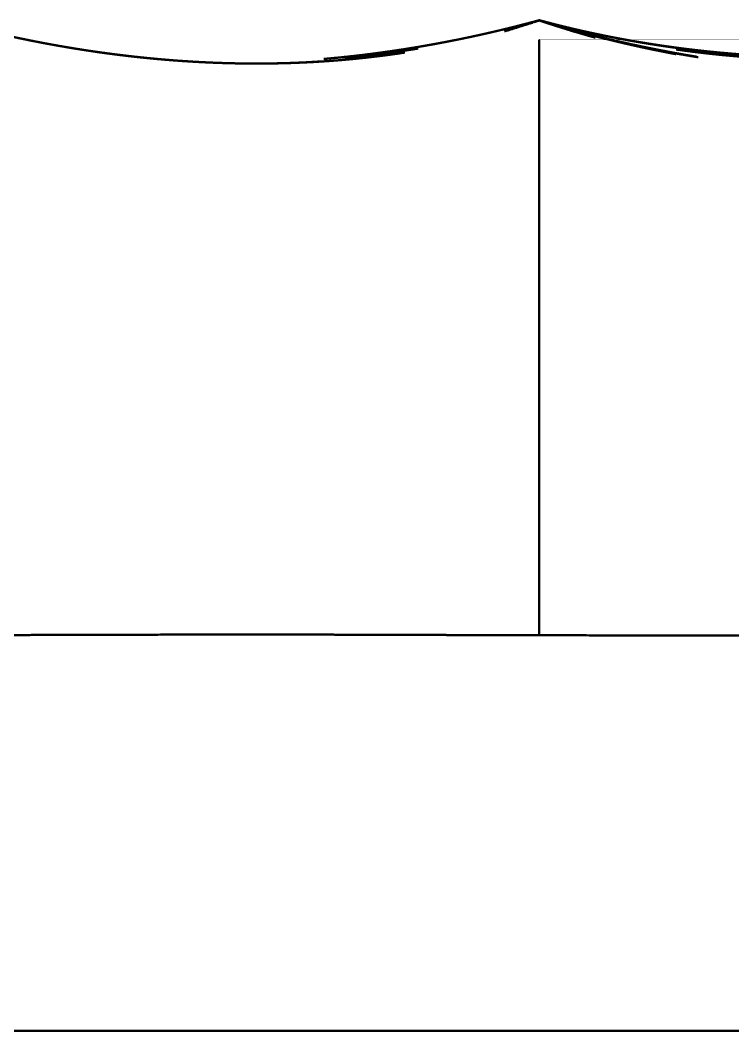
# Paper-space layout 'Layout1' of a CAD drawing. Header units: millimetres. Extents: x 37 to 380, y 30 to 264.
# Drawn here: x 358.66 to 362.26, y 167.45 to 172.55 of the extents above; entities that cross this region are included whole.
import ezdxf

# ---------------------------------------------------------------- set-up
doc = ezdxf.new("R2010")
doc.units = ezdxf.units.MM
doc.layers.add('170', color=7, linetype='Continuous', true_color=0xffffff)

psp = doc.layouts.get("Layout1")

# ---------------------------------------------------------------- linework, layer by layer
at = {"layer": '170', "color": 155, "linetype": 'Continuous', "lineweight": 50}
for p, q in [((361.2802, 172.5492), (361.2589, 172.5427)), ((361.5271, 172.4736), (361.4409, 172.4971)), ((360.3076, 172.3483), (360.3076, 172.366))]:
    psp.add_line(p, q, dxfattribs=at)
for points, knots in [([(358.2802, 172.5505), (358.3109, 172.5421), (358.3262, 172.538), (358.3415, 172.534), (358.3568, 172.53), (358.3721, 172.526), (358.3873, 172.5221), (358.4026, 172.5182), (358.4178, 172.5143), (358.433, 172.5105), (358.4482, 172.5068), (358.4634, 172.5031), (358.4786, 172.4994), (358.4937, 172.4958), (358.5089, 172.4922), (358.524, 172.4887), (358.5391, 172.4852), (358.5542, 172.4817), (358.5693, 172.4783), (358.5843, 172.4749), (358.5994, 172.4716), (358.6144, 172.4683), (358.6294, 172.4651), (358.6444, 172.4619), (358.6593, 172.4588), (358.6743, 172.4556), (358.6893, 172.4526), (358.7042, 172.4495), (358.7191, 172.4465), (358.734, 172.4436), (358.7488, 172.4407), (358.7637, 172.4378), (358.7786, 172.435), (358.7934, 172.4322), (358.8082, 172.4295), (358.823, 172.4268), (358.8377, 172.4241), (358.8525, 172.4215), (358.8672, 172.4189), (358.8819, 172.4164), (358.8966, 172.4139), (358.9113, 172.4114), (358.9259, 172.409), (358.9406, 172.4066), (358.9552, 172.4042), (358.9698, 172.4019), (358.9844, 172.3997), (358.999, 172.3975), (359.0135, 172.3953), (359.028, 172.3931), (359.0425, 172.391), (359.057, 172.3889), (359.0714, 172.3869), (359.0859, 172.3849), (359.1003, 172.383), (359.1147, 172.3811), (359.1291, 172.3792), (359.1434, 172.3773), (359.1577, 172.3756), (359.1721, 172.3738), (359.1864, 172.3721), (359.2006, 172.3704), (359.2149, 172.3687), (359.2291, 172.3671), (359.2433, 172.3655), (359.2575, 172.364), (359.2716, 172.3625), (359.2858, 172.3611), (359.2999, 172.3596), (359.314, 172.3582), (359.328, 172.3569), (359.3421, 172.3556), (359.3561, 172.3543), (359.3701, 172.3531), (359.3841, 172.3519), (359.398, 172.3507), (359.412, 172.3496), (359.4258, 172.3485), (359.4397, 172.3474), (359.4535, 172.3464), (359.4674, 172.3454), (359.4812, 172.3444), (359.495, 172.3435), (359.5087, 172.3426), (359.5225, 172.3418), (359.5361, 172.341), (359.5498, 172.3402), (359.5635, 172.3395), (359.5771, 172.3388), (359.5907, 172.3381), (359.6043, 172.3375), (359.6178, 172.3369), (359.6313, 172.3363), (359.6448, 172.3357), (359.6583, 172.3353), (359.6717, 172.3348), (359.6851, 172.3344), (359.6985, 172.334), (359.7119, 172.3336), (359.7252, 172.3332), (359.7385, 172.333), (359.7518, 172.3327), (359.765, 172.3325), (359.7782, 172.3323), (359.7914, 172.3321), (359.8046, 172.332), (359.8177, 172.3319), (359.8308, 172.3318), (359.8439, 172.3317), (359.857, 172.3317), (359.87, 172.3318), (359.883, 172.3318), (359.8959, 172.3319), (359.9089, 172.332), (359.9218, 172.3322), (359.9347, 172.3324), (359.9638, 172.3329), (359.9927, 172.3336), (360.0214, 172.3344), (360.05, 172.3354), (360.0783, 172.3366), (360.1064, 172.3379), (360.1343, 172.3393), (360.162, 172.3409), (360.1896, 172.3426), (360.2169, 172.3445), (360.244, 172.3465), (360.2709, 172.3486), (360.2976, 172.3509), (360.3241, 172.3533), (360.3503, 172.3558), (360.3764, 172.3585), (360.4022, 172.3612), (360.4279, 172.3641), (360.4533, 172.3671), (360.4785, 172.3702), (360.5035, 172.3734), (360.5283, 172.3768), (360.5529, 172.3802), (360.5773, 172.3837), (360.6014, 172.3874)], [0, 0, 0.013564, 0.020337, 0.02709, 0.033837, 0.040562, 0.047283, 0.053999, 0.060711, 0.067401, 0.074069, 0.080732, 0.087392, 0.094047, 0.100681, 0.10731, 0.113918, 0.120523, 0.127123, 0.133702, 0.140276, 0.146831, 0.15338, 0.159927, 0.166452, 0.172974, 0.179492, 0.185989, 0.192466, 0.198957, 0.205409, 0.211875, 0.218321, 0.224746, 0.231168, 0.237587, 0.243985, 0.250381, 0.256755, 0.263127, 0.269496, 0.275846, 0.282174, 0.2885, 0.294824, 0.301127, 0.307428, 0.313708, 0.319987, 0.326244, 0.332483, 0.338736, 0.344953, 0.351184, 0.357378, 0.363588, 0.36976, 0.375948, 0.382099, 0.388265, 0.394395, 0.400522, 0.406647, 0.412754, 0.418858, 0.424943, 0.431009, 0.437073, 0.443118, 0.449162, 0.455186, 0.461209, 0.467214, 0.473199, 0.4792, 0.485164, 0.491128, 0.497073, 0.502999, 0.508924, 0.514847, 0.520752, 0.526639, 0.532524, 0.538391, 0.544239, 0.550087, 0.555916, 0.561727, 0.567537, 0.573346, 0.579119, 0.584892, 0.590646, 0.5964, 0.602136, 0.607871, 0.613571, 0.619288, 0.624969, 0.63065, 0.636313, 0.641958, 0.647603, 0.653229, 0.658856, 0.664448, 0.670039, 0.67563, 0.681204, 0.68676, 0.692298, 0.697819, 0.70334, 0.708861, 0.714347, 0.726766, 0.739116, 0.75138, 0.763557, 0.775649, 0.787656, 0.799595, 0.811432, 0.823202, 0.83487, 0.846472, 0.85799, 0.869407, 0.880759, 0.892011, 0.90318, 0.914284, 0.925288, 0.936211, 0.947051, 0.957811, 0.968488, 0.979085, 0.989583, 1, 1]), ([(360.1968, 172.3433), (360.0843, 172.337), (360.0101, 172.3341), (359.9347, 172.3324), (359.9075, 172.332), (359.8802, 172.3318), (359.8529, 172.3317), (359.8254, 172.3318), (359.7979, 172.332), (359.7703, 172.3323), (359.7427, 172.3329), (359.7149, 172.3335), (359.6872, 172.3343), (359.6593, 172.3352), (359.6314, 172.3363), (359.6034, 172.3375), (359.5754, 172.3389), (359.5472, 172.3404), (359.5191, 172.3421), (359.4909, 172.3439), (359.4627, 172.3458), (359.4343, 172.3479), (359.406, 172.3502), (359.3776, 172.3526), (359.3492, 172.3551), (359.3206, 172.3578), (359.2921, 172.3606), (359.2635, 172.3636), (359.2349, 172.3667), (359.2063, 172.3699), (359.1776, 172.3733), (359.1489, 172.3769), (359.1202, 172.3806), (359.0914, 172.3844), (359.0626, 172.3884), (359.0337, 172.3925), (359.0049, 172.3967), (358.976, 172.4012), (358.9472, 172.4057), (358.9182, 172.4104), (358.8893, 172.4153), (358.8603, 172.4203), (358.8314, 172.4254), (358.8024, 172.4307), (358.7734, 172.4361), (358.7444, 172.4417), (358.7154, 172.4474), (358.6864, 172.4533), (358.6574, 172.4592), (358.6284, 172.4654), (358.5994, 172.4717), (358.5703, 172.4781), (358.5413, 172.4847), (358.5122, 172.4915), (358.4833, 172.4983), (358.4542, 172.5053), (358.4252, 172.5125), (358.3962, 172.5198), (358.3672, 172.5273), (358.3382, 172.5349), (358.3092, 172.5426), (358.2802, 172.5505)], [0, 0, 0.058155, 0.096499, 0.135467, 0.149493, 0.163604, 0.177714, 0.191888, 0.206084, 0.220344, 0.234606, 0.248955, 0.263284, 0.277701, 0.2921, 0.306586, 0.321055, 0.335614, 0.350154, 0.364764, 0.379357, 0.394041, 0.408709, 0.423447, 0.43817, 0.452963, 0.467764, 0.482615, 0.497452, 0.512341, 0.527238, 0.542207, 0.557144, 0.572153, 0.58713, 0.602203, 0.617243, 0.632338, 0.647422, 0.66256, 0.67769, 0.692874, 0.70805, 0.723261, 0.738485, 0.753744, 0.768995, 0.784283, 0.799564, 0.814904, 0.830237, 0.845587, 0.860952, 0.876357, 0.891735, 0.907174, 0.922588, 0.938061, 0.95349, 0.969004, 0.984474, 1, 1]), ([(361.2802, 172.5506), (361.2645, 172.5463), (361.2487, 172.542), (361.2329, 172.5378), (361.2171, 172.5337), (361.2013, 172.5296), (361.1855, 172.5255), (361.1697, 172.5215), (361.154, 172.5175), (361.1382, 172.5136), (361.1224, 172.5097), (361.1066, 172.5058), (361.0908, 172.502), (361.075, 172.4982), (361.0593, 172.4945), (361.0435, 172.4908), (361.0277, 172.4872), (361.0119, 172.4836), (360.9961, 172.48), (360.9804, 172.4765), (360.9646, 172.4731), (360.9489, 172.4696), (360.9331, 172.4662), (360.9173, 172.4629), (360.9016, 172.4596), (360.8858, 172.4563), (360.8701, 172.4531), (360.8543, 172.45), (360.8386, 172.4468), (360.8228, 172.4438), (360.8071, 172.4407), (360.7913, 172.4377), (360.7756, 172.4348), (360.7599, 172.4318), (360.7442, 172.429), (360.7285, 172.4262), (360.7128, 172.4234), (360.6971, 172.4206), (360.6814, 172.4179), (360.6657, 172.4153), (360.65, 172.4127), (360.6344, 172.4101), (360.6187, 172.4076), (360.603, 172.4051), (360.5874, 172.4026), (360.5718, 172.4002), (360.5562, 172.3979), (360.5405, 172.3956), (360.5249, 172.3933), (360.5093, 172.3911), (360.4937, 172.3889), (360.4781, 172.3867), (360.4626, 172.3846), (360.447, 172.3826), (360.4315, 172.3806), (360.416, 172.3786), (360.4004, 172.3767), (360.3849, 172.3748), (360.3694, 172.3729), (360.354, 172.3711), (360.3385, 172.3694), (360.323, 172.3677), (360.3076, 172.366)], [0, 0, 0.016469, 0.032971, 0.049459, 0.065896, 0.08236, 0.098816, 0.115262, 0.131655, 0.148078, 0.164491, 0.180894, 0.197285, 0.213668, 0.230002, 0.246363, 0.262716, 0.279018, 0.295352, 0.311677, 0.32795, 0.344216, 0.360512, 0.376761, 0.392996, 0.409269, 0.425447, 0.4417, 0.457862, 0.474058, 0.490245, 0.506382, 0.522512, 0.538675, 0.55479, 0.570895, 0.586993, 0.603045, 0.619128, 0.635164, 0.651193, 0.667213, 0.683228, 0.699235, 0.715195, 0.731148, 0.747095, 0.763035, 0.778927, 0.794855, 0.810735, 0.82661, 0.842437, 0.8583, 0.874075, 0.889886, 0.90569, 0.921449, 0.937202, 0.952908, 0.96861, 0.984306, 1, 1]), ([(360.3076, 172.366), (360.3225, 172.3676), (360.3375, 172.3693), (360.3525, 172.371), (360.3675, 172.3727), (360.3825, 172.3745), (360.3976, 172.3763), (360.4127, 172.3782), (360.4278, 172.3801), (360.443, 172.382), (360.4582, 172.384), (360.4734, 172.3861), (360.4886, 172.3882), (360.5039, 172.3903), (360.5192, 172.3924), (360.5344, 172.3947), (360.5498, 172.3969), (360.5652, 172.3992), (360.5805, 172.4016), (360.596, 172.4039), (360.6114, 172.4064), (360.6269, 172.4089), (360.6423, 172.4114), (360.6579, 172.4139), (360.6734, 172.4166), (360.689, 172.4192), (360.7046, 172.4219), (360.7202, 172.4246), (360.7358, 172.4274), (360.7514, 172.4303), (360.7672, 172.4332), (360.7828, 172.4361), (360.7986, 172.4391), (360.8143, 172.4421), (360.8301, 172.4451), (360.8459, 172.4483), (360.8617, 172.4514), (360.8775, 172.4546), (360.8934, 172.4579), (360.9092, 172.4612), (360.9252, 172.4645), (360.9411, 172.4679), (360.957, 172.4714), (360.973, 172.4749), (360.989, 172.4784), (361.005, 172.482), (361.021, 172.4856), (361.0371, 172.4893), (361.0532, 172.4931), (361.0692, 172.4968), (361.0854, 172.5007), (361.1015, 172.5046), (361.1176, 172.5085), (361.1338, 172.5125), (361.15, 172.5165), (361.1662, 172.5206), (361.1824, 172.5247), (361.1987, 172.5289), (361.215, 172.5331), (361.2313, 172.5374), (361.2475, 172.5417), (361.2639, 172.5461), (361.2802, 172.5506)], [0, 0, 0.015148, 0.03034, 0.045579, 0.060824, 0.076114, 0.091451, 0.106792, 0.122181, 0.137576, 0.153058, 0.168546, 0.184041, 0.199582, 0.215171, 0.230766, 0.246408, 0.262099, 0.277795, 0.29354, 0.309334, 0.325134, 0.340941, 0.356838, 0.372702, 0.388655, 0.404615, 0.420583, 0.436642, 0.452668, 0.468785, 0.484868, 0.501043, 0.517225, 0.533417, 0.549659, 0.565951, 0.582252, 0.598563, 0.614925, 0.631337, 0.64776, 0.664232, 0.680715, 0.697248, 0.713794, 0.730389, 0.746997, 0.763655, 0.780325, 0.797047, 0.813782, 0.830526, 0.847364, 0.864174, 0.881037, 0.897954, 0.91488, 0.931863, 0.948856, 0.965863, 0.982926, 1, 1]), ([(361.2322, 172.5334), (361.2455, 172.5377), (361.2481, 172.5385)], [0, 0, 0.835853, 1, 1]), ([(361.2527, 172.5407), (361.2541, 172.5411), (361.2674, 172.5452), (361.2808, 172.5492)], [0, 0, 0.049959, 0.524826, 1, 1]), ([(364.2802, 172.55), (364.2621, 172.5456), (364.2441, 172.5412), (364.226, 172.5368), (364.2079, 172.5325), (364.1898, 172.5282), (364.1717, 172.524), (364.1536, 172.5199), (364.1355, 172.5158), (364.1174, 172.5117), (364.0993, 172.5077), (364.0812, 172.5038), (364.0631, 172.4999), (364.045, 172.4961), (364.0269, 172.4923), (364.0088, 172.4886), (363.9907, 172.4849), (363.9726, 172.4813), (363.9545, 172.4777), (363.9364, 172.4742), (363.9183, 172.4708), (363.9002, 172.4673), (363.8821, 172.464), (363.864, 172.4607), (363.8459, 172.4574), (363.8278, 172.4543), (363.8097, 172.4511), (363.7916, 172.448), (363.7735, 172.445), (363.7555, 172.442), (363.7374, 172.4391), (363.7192, 172.4362), (363.7012, 172.4334), (363.6831, 172.4306), (363.665, 172.4279), (363.6469, 172.4252), (363.6288, 172.4226), (363.6107, 172.42), (363.5927, 172.4175), (363.5746, 172.4151), (363.5565, 172.4126), (363.5385, 172.4103), (363.5204, 172.408), (363.5023, 172.4058), (363.4843, 172.4036), (363.4662, 172.4014), (363.4481, 172.3993), (363.4301, 172.3973), (363.412, 172.3953), (363.394, 172.3934), (363.376, 172.3915), (363.3579, 172.3897), (363.3399, 172.3879), (363.3219, 172.3862), (363.3039, 172.3846), (363.2858, 172.383), (363.2678, 172.3814), (363.2498, 172.3799), (363.2318, 172.3784), (363.2138, 172.377), (363.1958, 172.3757), (363.1778, 172.3744), (363.1599, 172.3732), (363.1419, 172.372), (363.1239, 172.3708), (363.106, 172.3698), (363.088, 172.3687), (363.07, 172.3677), (363.0521, 172.3668), (363.0341, 172.366), (363.0162, 172.3651), (362.9983, 172.3644), (362.9804, 172.3637), (362.9625, 172.363), (362.9446, 172.3624), (362.9267, 172.3619), (362.9088, 172.3614), (362.8909, 172.3609), (362.873, 172.3605), (362.8551, 172.3602), (362.8373, 172.3599), (362.8195, 172.3597), (362.8016, 172.3595), (362.7838, 172.3593), (362.766, 172.3593), (362.7481, 172.3592), (362.7303, 172.3593), (362.7125, 172.3594), (362.6947, 172.3595), (362.677, 172.3597), (362.6592, 172.3599), (362.6414, 172.3602), (362.6237, 172.3606), (362.6059, 172.361), (362.5882, 172.3614), (362.5705, 172.3619), (362.5528, 172.3625), (362.5351, 172.3631), (362.5174, 172.3637), (362.4997, 172.3645), (362.482, 172.3652), (362.4644, 172.3661), (362.4467, 172.3669), (362.4291, 172.3679), (362.4115, 172.3688), (362.3939, 172.3699), (362.3763, 172.371), (362.3587, 172.3721), (362.3411, 172.3733), (362.3235, 172.3745), (362.306, 172.3758), (362.2884, 172.3772), (362.2709, 172.3786), (362.2534, 172.3801), (362.2359, 172.3816), (362.2184, 172.3831), (362.201, 172.3847), (362.1835, 172.3864), (362.166, 172.3881), (362.1486, 172.3899), (362.1312, 172.3917), (362.1138, 172.3936), (362.0964, 172.3956), (362.079, 172.3975), (362.0616, 172.3996), (362.0443, 172.4017), (362.0269, 172.4038), (362.0096, 172.406), (361.9923, 172.4083), (361.975, 172.4106), (361.9577, 172.4129), (361.9405, 172.4153), (361.9232, 172.4178), (361.9059, 172.4203), (361.8887, 172.4229), (361.8715, 172.4255), (361.8543, 172.4282), (361.8372, 172.4309), (361.82, 172.4337), (361.8029, 172.4365), (361.7858, 172.4394), (361.7686, 172.4423), (361.7516, 172.4453), (361.7345, 172.4484), (361.7174, 172.4515), (361.7004, 172.4546), (361.6834, 172.4578), (361.6663, 172.4611), (361.6493, 172.4644), (361.6324, 172.4678), (361.6154, 172.4712), (361.5985, 172.4746), (361.5816, 172.4781), (361.5647, 172.4817), (361.5478, 172.4854), (361.5309, 172.489), (361.5141, 172.4928), (361.4972, 172.4965), (361.4804, 172.5004), (361.4636, 172.5043), (361.4468, 172.5082), (361.4301, 172.5122), (361.4134, 172.5163), (361.3967, 172.5204), (361.38, 172.5245), (361.3633, 172.5287), (361.3466, 172.533), (361.33, 172.5373), (361.3134, 172.5417), (361.2968, 172.5461), (361.2802, 172.5506)], [0, 0, 0.006136, 0.01227, 0.018412, 0.024537, 0.03067, 0.0368, 0.042913, 0.049035, 0.055154, 0.061255, 0.067366, 0.073473, 0.079576, 0.085663, 0.091759, 0.097852, 0.103942, 0.110028, 0.11611, 0.122176, 0.128253, 0.134325, 0.140395, 0.146462, 0.152525, 0.158573, 0.16463, 0.170685, 0.176723, 0.182772, 0.188819, 0.194849, 0.20089, 0.206915, 0.212951, 0.21897, 0.225001, 0.231016, 0.237028, 0.243039, 0.249046, 0.255052, 0.261055, 0.267057, 0.273056, 0.279053, 0.285035, 0.291029, 0.297006, 0.302996, 0.30897, 0.314943, 0.320914, 0.326883, 0.332851, 0.338817, 0.344768, 0.350731, 0.356679, 0.362626, 0.368572, 0.374517, 0.38046, 0.386402, 0.39233, 0.39827, 0.404195, 0.41012, 0.416044, 0.421966, 0.427875, 0.433796, 0.439703, 0.44561, 0.451516, 0.457421, 0.463313, 0.469204, 0.475108, 0.480998, 0.486874, 0.492764, 0.49864, 0.504516, 0.510392, 0.516268, 0.522144, 0.528006, 0.533869, 0.539732, 0.545595, 0.551444, 0.557294, 0.563145, 0.568996, 0.574834, 0.580672, 0.586511, 0.592351, 0.598178, 0.604006, 0.609834, 0.615663, 0.62148, 0.627298, 0.633103, 0.638923, 0.64473, 0.650539, 0.656335, 0.662146, 0.667945, 0.673732, 0.679534, 0.685324, 0.691102, 0.696895, 0.702676, 0.708459, 0.71423, 0.720003, 0.725778, 0.731541, 0.737306, 0.743074, 0.748843, 0.754601, 0.760348, 0.76611, 0.771861, 0.777602, 0.783358, 0.789103, 0.794838, 0.800574, 0.806314, 0.812043, 0.817774, 0.823509, 0.829232, 0.834959, 0.840675, 0.846408, 0.852117, 0.857829, 0.863544, 0.869263, 0.874971, 0.88067, 0.886371, 0.892077, 0.897772, 0.903471, 0.909161, 0.914867, 0.920551, 0.926238, 0.931929, 0.937611, 0.943296, 0.948973, 0.954653, 0.960324, 0.966, 0.971667, 0.977338, 0.983013, 0.988666, 0.994338, 1, 1]), ([(361.2802, 172.5506), (361.2957, 172.5464), (361.3113, 172.5422), (361.3269, 172.5381), (361.3425, 172.5341), (361.358, 172.5301), (361.3737, 172.5261), (361.3893, 172.5222), (361.4049, 172.5184), (361.4206, 172.5146), (361.4362, 172.5108), (361.4519, 172.5071), (361.4676, 172.5035), (361.4832, 172.4999), (361.4989, 172.4963), (361.5146, 172.4928), (361.5304, 172.4893), (361.5461, 172.4859), (361.5619, 172.4826), (361.5776, 172.4792), (361.5934, 172.476), (361.6092, 172.4727), (361.625, 172.4696), (361.6408, 172.4664), (361.6566, 172.4634), (361.6724, 172.4603), (361.6883, 172.4573), (361.7041, 172.4544), (361.72, 172.4515), (361.7358, 172.4487), (361.7517, 172.4459), (361.7676, 172.4431), (361.7835, 172.4404), (361.7994, 172.4377), (361.8154, 172.4351), (361.8313, 172.4326), (361.8472, 172.4301), (361.8632, 172.4276), (361.8791, 172.4252), (361.8951, 172.4228), (361.9111, 172.4204), (361.927, 172.4182), (361.943, 172.4159), (361.959, 172.4137), (361.975, 172.4116), (361.991, 172.4095), (362.0071, 172.4074), (362.0231, 172.4054), (362.0391, 172.4034), (362.0552, 172.4015), (362.0712, 172.3996), (362.0873, 172.3978), (362.1033, 172.396), (362.1194, 172.3943), (362.1355, 172.3926), (362.1516, 172.3909), (362.1677, 172.3893), (362.1838, 172.3878), (362.1999, 172.3862), (362.216, 172.3848), (362.2321, 172.3834), (362.2482, 172.382), (362.2643, 172.3806), (362.2805, 172.3794), (362.2966, 172.3781), (362.3127, 172.3769), (362.3289, 172.3757), (362.345, 172.3746), (362.3611, 172.3736), (362.3773, 172.3725), (362.3935, 172.3716), (362.4096, 172.3706), (362.4258, 172.3697), (362.4419, 172.3689), (362.4581, 172.3681), (362.4743, 172.3673), (362.4905, 172.3666), (362.5066, 172.3659), (362.5228, 172.3653), (362.539, 172.3647), (362.5552, 172.3642), (362.5714, 172.3637), (362.5875, 172.3633), (362.6037, 172.3628), (362.6199, 172.3625), (362.6361, 172.3622), (362.6523, 172.3619), (362.6684, 172.3617), (362.6846, 172.3615), (362.7008, 172.3613), (362.717, 172.3612), (362.7332, 172.3611), (362.7494, 172.3611), (362.7818, 172.3612), (362.8142, 172.3615), (362.8468, 172.3619), (362.8794, 172.3625), (362.9121, 172.3633), (362.9448, 172.3643), (362.9775, 172.3654), (363.0103, 172.3667), (363.0432, 172.3682), (363.0761, 172.3698), (363.1091, 172.3717), (363.142, 172.3737), (363.1751, 172.3759), (363.2082, 172.3782), (363.2413, 172.3808), (363.2745, 172.3835), (363.3077, 172.3864), (363.3409, 172.3895), (363.3742, 172.3927), (363.4075, 172.3962), (363.4409, 172.3998), (363.4743, 172.4036), (363.5077, 172.4075), (363.5411, 172.4117), (363.5745, 172.4161), (363.608, 172.4206), (363.6415, 172.4253), (363.675, 172.4302), (363.7085, 172.4352), (363.7421, 172.4405), (363.7756, 172.446), (363.8092, 172.4516), (363.8428, 172.4574), (363.8764, 172.4634), (363.91, 172.4696), (363.9436, 172.4759), (363.9773, 172.4825), (364.0109, 172.4892), (364.0446, 172.4962), (364.0782, 172.5033), (364.1119, 172.5106), (364.1455, 172.5181), (364.1792, 172.5258), (364.2129, 172.5337), (364.2466, 172.5418), (364.2802, 172.55)], [0, 0, 0.00531, 0.01063, 0.015931, 0.021243, 0.026549, 0.031865, 0.037164, 0.042486, 0.04779, 0.053104, 0.058401, 0.063721, 0.069024, 0.074337, 0.079646, 0.084965, 0.090267, 0.09558, 0.100889, 0.106208, 0.111524, 0.116837, 0.122147, 0.127467, 0.132784, 0.138099, 0.143411, 0.148733, 0.154039, 0.159369, 0.164683, 0.170008, 0.175317, 0.18065, 0.185968, 0.191282, 0.196608, 0.201932, 0.207254, 0.212586, 0.217904, 0.223232, 0.228558, 0.233883, 0.239205, 0.244539, 0.249871, 0.255201, 0.26053, 0.265856, 0.271181, 0.276518, 0.281853, 0.287186, 0.292518, 0.297849, 0.303178, 0.308519, 0.313846, 0.319184, 0.324521, 0.329857, 0.335192, 0.340526, 0.345872, 0.351203, 0.356547, 0.361877, 0.367219, 0.37256, 0.377901, 0.38324, 0.388565, 0.393917, 0.399254, 0.404591, 0.409927, 0.415276, 0.420611, 0.425945, 0.431293, 0.436626, 0.441959, 0.447306, 0.452638, 0.457984, 0.463316, 0.468662, 0.473993, 0.479339, 0.48467, 0.490015, 0.500705, 0.511409, 0.522142, 0.532902, 0.543677, 0.554467, 0.565273, 0.576108, 0.586959, 0.597826, 0.608711, 0.619612, 0.630544, 0.64148, 0.652448, 0.66342, 0.674411, 0.685421, 0.69645, 0.707499, 0.718567, 0.729641, 0.740737, 0.75184, 0.762963, 0.774095, 0.785261, 0.796423, 0.807607, 0.818814, 0.830031, 0.841257, 0.852507, 0.863754, 0.87504, 0.886322, 0.897617, 0.908937, 0.920269, 0.931614, 0.942972, 0.954344, 0.965743, 0.977143, 0.988573, 1, 1]), ([(361.4962, 172.4943), (361.4855, 172.4969), (361.4707, 172.5004), (361.4559, 172.504), (361.4412, 172.5076), (361.4264, 172.5112), (361.4117, 172.5149), (361.397, 172.5187), (361.3824, 172.5225), (361.3677, 172.5263), (361.3531, 172.5302), (361.3385, 172.5341), (361.3239, 172.538), (361.3093, 172.542), (361.2948, 172.5461), (361.2802, 172.5502)], [0, 0, 0.049503, 0.11769, 0.185751, 0.253665, 0.321813, 0.389648, 0.457707, 0.525633, 0.593438, 0.661278, 0.728999, 0.796756, 0.864573, 0.932274, 1, 1]), ([(361.2802, 172.5499), (361.2957, 172.5455), (361.3113, 172.5411), (361.3269, 172.5367), (361.3425, 172.5324), (361.3581, 172.5282), (361.3738, 172.524), (361.3894, 172.5198), (361.4051, 172.5157), (361.4208, 172.5117), (361.4364, 172.5077), (361.4521, 172.5037), (361.4679, 172.4998), (361.4956, 172.4931)], [0, 0, 0.072559, 0.145258, 0.217882, 0.290444, 0.363124, 0.435755, 0.508315, 0.581186, 0.653807, 0.726371, 0.799069, 0.871892, 1, 1]), ([(361.2802, 172.5495), (361.292, 172.5459), (361.3155, 172.5389), (361.3389, 172.532), (361.3505, 172.5286), (361.3621, 172.5253), (361.3737, 172.522), (361.3853, 172.5187), (361.4082, 172.5122), (361.4197, 172.509), (361.4311, 172.5058), (361.4538, 172.4996), (361.4764, 172.4935), (361.4876, 172.4905), (361.4988, 172.4876), (361.51, 172.4846), (361.5322, 172.4789), (361.5433, 172.476), (361.5653, 172.4704), (361.5763, 172.4676), (361.5981, 172.4622), (361.609, 172.4596), (361.6198, 172.4569), (361.6414, 172.4517), (361.6521, 172.4492), (361.6628, 172.4467), (361.6734, 172.4442), (361.684, 172.4417), (361.6946, 172.4393), (361.7051, 172.4368), (361.7156, 172.4345), (361.7366, 172.4298), (361.7573, 172.4252), (361.7677, 172.423), (361.7882, 172.4185), (361.8086, 172.4142), (361.8289, 172.41), (361.839, 172.408), (361.849, 172.4059), (361.859, 172.4039), (361.869, 172.4019), (361.8789, 172.4), (361.8888, 172.398), (361.8986, 172.3961), (361.9085, 172.3942), (361.9183, 172.3924), (361.928, 172.3905), (361.9474, 172.3869), (361.957, 172.3851), (361.9666, 172.3834), (361.9761, 172.3817), (361.9856, 172.38), (361.9951, 172.3783), (362.014, 172.375), (362.0234, 172.3734), (362.0327, 172.3718), (362.042, 172.3702), (362.0512, 172.3687), (362.0604, 172.3672), (362.0787, 172.3642), (362.082, 172.3637)], [0, 0, 0.01499, 0.044746, 0.074356, 0.089045, 0.103727, 0.118347, 0.132909, 0.161904, 0.176339, 0.190711, 0.219284, 0.247669, 0.261801, 0.275873, 0.289886, 0.317786, 0.331677, 0.359281, 0.372994, 0.400303, 0.413895, 0.42743, 0.454329, 0.467693, 0.481049, 0.494298, 0.507542, 0.520729, 0.533858, 0.54693, 0.572959, 0.598759, 0.611602, 0.637117, 0.662459, 0.687576, 0.700078, 0.712523, 0.724914, 0.737248, 0.749528, 0.761754, 0.773924, 0.786089, 0.798199, 0.810204, 0.834149, 0.846039, 0.857876, 0.869658, 0.881387, 0.89306, 0.916293, 0.927854, 0.93931, 0.950763, 0.962161, 0.973505, 0.995983, 1, 1]), ([(361.3283, 172.5345), (361.327, 172.5349), (361.3036, 172.542), (361.2802, 172.5492)], [0, 0, 0.02745, 0.512155, 1, 1]), ([(361.2802, 172.549), (361.2886, 172.5462), (361.3054, 172.5407), (361.3219, 172.5353), (361.3382, 172.5301), (361.3543, 172.5249), (361.3702, 172.5199), (361.3859, 172.515), (361.3936, 172.5125), (361.409, 172.5078), (361.4166, 172.5054), (361.4316, 172.5008), (361.4465, 172.4963), (361.4538, 172.4941), (361.4684, 172.4898), (361.4827, 172.4856), (361.4968, 172.4814), (361.5038, 172.4794), (361.5176, 172.4754), (361.5244, 172.4734), (361.5311, 172.4715), (361.5445, 172.4677), (361.5511, 172.4658), (361.5619, 172.4628)], [0, 0, 0.030157, 0.089983, 0.148877, 0.206985, 0.264441, 0.320966, 0.376862, 0.40436, 0.459006, 0.486019, 0.539437, 0.592216, 0.618157, 0.669709, 0.720354, 0.770372, 0.794932, 0.843734, 0.867821, 0.89163, 0.938899, 0.9621, 1, 1]), ([(361.5327, 172.4712), (361.5294, 172.4722), (361.5239, 172.4737), (361.5183, 172.4753), (361.5127, 172.477), (361.5071, 172.4786), (361.5015, 172.4802), (361.4902, 172.4835), (361.4788, 172.4869), (361.473, 172.4886), (361.4615, 172.492), (361.4499, 172.4954), (361.444, 172.4972), (361.4382, 172.499), (361.4323, 172.5007), (361.4264, 172.5025), (361.4206, 172.5043), (361.4086, 172.508), (361.3967, 172.5116), (361.3907, 172.5135), (361.3787, 172.5172), (361.3726, 172.5191), (361.3666, 172.5211), (361.3544, 172.5249), (361.3483, 172.5268), (361.3422, 172.5288), (361.3299, 172.5327), (361.3237, 172.5347), (361.3114, 172.5387), (361.3052, 172.5408), (361.2927, 172.5448), (361.2865, 172.5469), (361.2802, 172.549)], [0, 0, 0.012864, 0.034671, 0.056649, 0.078637, 0.100637, 0.122787, 0.167453, 0.212464, 0.235141, 0.28068, 0.326562, 0.349607, 0.372663, 0.395868, 0.419246, 0.442486, 0.489609, 0.536779, 0.560686, 0.608385, 0.632327, 0.656441, 0.704694, 0.728844, 0.753304, 0.80211, 0.826606, 0.875807, 0.9005, 0.950071, 0.974949, 1, 1]), ([(362.0758, 172.366), (362.0704, 172.3669), (362.0515, 172.37), (362.042, 172.3716), (362.0229, 172.3749), (362.0038, 172.3782), (361.9942, 172.3799), (361.9846, 172.3816), (361.975, 172.3834), (361.9653, 172.3851), (361.9557, 172.3869), (361.946, 172.3887), (361.9363, 172.3905), (361.9266, 172.3923), (361.9169, 172.3941), (361.9072, 172.396), (361.8974, 172.3979), (361.8877, 172.3997), (361.8779, 172.4017), (361.8681, 172.4036), (361.8583, 172.4055), (361.8485, 172.4075), (361.8387, 172.4095), (361.8289, 172.4115), (361.819, 172.4135), (361.8092, 172.4155), (361.7993, 172.4176), (361.7894, 172.4197), (361.7796, 172.4218), (361.7697, 172.4239), (361.7598, 172.426), (361.7499, 172.4281), (361.73, 172.4325), (361.7201, 172.4347), (361.7102, 172.4369), (361.7002, 172.4391), (361.6903, 172.4414), (361.6703, 172.446), (361.6504, 172.4506), (361.6404, 172.4529), (361.6304, 172.4553), (361.6105, 172.4601), (361.5905, 172.4649), (361.5705, 172.4699), (361.5605, 172.4724), (361.5404, 172.4774), (361.5304, 172.4799), (361.5104, 172.4851), (361.5003, 172.4877), (361.4903, 172.4903), (361.4803, 172.4929), (361.4603, 172.4983), (361.4503, 172.5009), (361.4303, 172.5064), (361.4202, 172.5091), (361.4102, 172.5119), (361.4002, 172.5147), (361.3902, 172.5175), (361.3702, 172.5231), (361.3602, 172.526), (361.3402, 172.5317), (361.3203, 172.5376), (361.3103, 172.5405), (361.3003, 172.5435), (361.2804, 172.5495)], [0, 0, 0.006615, 0.030113, 0.041917, 0.065587, 0.089373, 0.101296, 0.113222, 0.125202, 0.137186, 0.149225, 0.161269, 0.173314, 0.185414, 0.197519, 0.209626, 0.22179, 0.233956, 0.246177, 0.258351, 0.270581, 0.282815, 0.295102, 0.307343, 0.31969, 0.331991, 0.344346, 0.356654, 0.36902, 0.381388, 0.393811, 0.406187, 0.431057, 0.443548, 0.455992, 0.468495, 0.48095, 0.505974, 0.531021, 0.543601, 0.556138, 0.581271, 0.606478, 0.631706, 0.644328, 0.669635, 0.682272, 0.707565, 0.72027, 0.732929, 0.745594, 0.77099, 0.783672, 0.809055, 0.821806, 0.834511, 0.847222, 0.859941, 0.885395, 0.898131, 0.923575, 0.94904, 0.961755, 0.97453, 1, 1]), ([(361.2808, 172.5492), (361.2917, 172.5459), (361.3025, 172.5425), (361.3134, 172.5392), (361.3243, 172.5359), (361.3352, 172.5327), (361.3461, 172.5294), (361.357, 172.5262), (361.3678, 172.523), (361.3896, 172.5167), (361.4005, 172.5136), (361.4114, 172.5105), (361.4332, 172.5043), (361.4441, 172.5013), (361.4658, 172.4953), (361.4876, 172.4893), (361.4984, 172.4864), (361.5093, 172.4835), (361.5201, 172.4807), (361.531, 172.4778), (361.5418, 172.475), (361.5526, 172.4721), (361.5634, 172.4694), (361.5743, 172.4666), (361.5851, 172.4639), (361.5958, 172.4611), (361.6174, 172.4558), (361.6389, 172.4505), (361.6496, 172.4479), (361.6604, 172.4453), (361.6818, 172.4402), (361.7031, 172.4352), (361.7137, 172.4327), (361.7244, 172.4303), (361.735, 172.4279), (361.7456, 172.4255), (361.7562, 172.4231), (361.7668, 172.4207), (361.7773, 172.4184), (361.7879, 172.4161), (361.7984, 172.4138), (361.8089, 172.4116), (361.8193, 172.4093), (361.8298, 172.4071), (361.8506, 172.4027), (361.861, 172.4006), (361.8713, 172.3985), (361.892, 172.3943), (361.9125, 172.3902), (361.9227, 172.3882), (361.9329, 172.3862), (361.9431, 172.3842), (361.9634, 172.3804), (361.9699, 172.3791)], [0, 0, 0.016024, 0.032035, 0.048097, 0.064091, 0.080077, 0.096054, 0.112079, 0.128035, 0.15998, 0.175968, 0.191888, 0.223709, 0.239661, 0.271427, 0.303162, 0.318956, 0.334803, 0.350582, 0.366413, 0.382178, 0.397935, 0.413624, 0.429367, 0.445042, 0.46071, 0.492021, 0.523192, 0.538709, 0.554275, 0.585271, 0.616123, 0.631479, 0.646889, 0.662232, 0.677512, 0.692786, 0.708053, 0.723254, 0.738449, 0.753581, 0.768706, 0.783769, 0.798822, 0.8288, 0.843662, 0.858577, 0.888217, 0.917714, 0.93237, 0.947017, 0.961602, 0.990641, 1, 1]), ([(361.9715, 172.4028), (361.9787, 172.4018), (361.9949, 172.3995), (362.011, 172.3973), (362.0272, 172.3952), (362.0434, 172.3931), (362.0596, 172.391), (362.0759, 172.389), (362.0921, 172.387), (362.1084, 172.3851), (362.1246, 172.3833), (362.1409, 172.3815), (362.1572, 172.3797), (362.1735, 172.378), (362.1897, 172.3763), (362.2061, 172.3747), (362.2224, 172.3732), (362.2387, 172.3717), (362.255, 172.3702), (362.2714, 172.3688), (362.2877, 172.3674), (362.3041, 172.3661), (362.3204, 172.3648), (362.3368, 172.3636), (362.3532, 172.3624), (362.3696, 172.3613), (362.386, 172.3602), (362.4024, 172.3592), (362.4187, 172.3582), (362.4352, 172.3572), (362.4516, 172.3563), (362.468, 172.3555), (362.4844, 172.3547), (362.5008, 172.354), (362.5173, 172.3533), (362.5337, 172.3526), (362.5502, 172.352), (362.5666, 172.3515), (362.5831, 172.351), (362.5995, 172.3505), (362.616, 172.3501), (362.6325, 172.3498), (362.6489, 172.3494), (362.6654, 172.3492), (362.6819, 172.349), (362.6983, 172.3488), (362.7148, 172.3487), (362.7313, 172.3486), (362.7478, 172.3486), (362.7643, 172.3486), (362.7964, 172.3488), (362.8287, 172.3491), (362.861, 172.3497), (362.8933, 172.3504), (362.9257, 172.3513), (362.9582, 172.3524), (362.9907, 172.3536), (363.0233, 172.3551), (363.0559, 172.3567), (363.0885, 172.3586), (363.1212, 172.3606), (363.1539, 172.3628), (363.1867, 172.3651), (363.2196, 172.3677), (363.2524, 172.3705), (363.2853, 172.3734), (363.3182, 172.3765), (363.3511, 172.3799), (363.3841, 172.3834), (363.4171, 172.3871), (363.4502, 172.3909), (363.4832, 172.395), (363.5163, 172.3993), (363.5494, 172.4037), (363.5825, 172.4084), (363.6156, 172.4132), (363.6488, 172.4183), (363.682, 172.4235), (363.7152, 172.4289), (363.7484, 172.4345), (363.7816, 172.4403), (363.8148, 172.4463), (363.848, 172.4525), (363.8812, 172.4589), (363.9145, 172.4655), (363.9477, 172.4723), (363.981, 172.4793), (364.0142, 172.4864), (364.0475, 172.4938), (364.0807, 172.5014), (364.1139, 172.5092)], [0, 0, 0.003387, 0.010951, 0.018512, 0.02609, 0.033664, 0.041236, 0.048823, 0.056408, 0.06399, 0.07157, 0.079167, 0.086741, 0.094332, 0.101921, 0.109527, 0.117112, 0.124713, 0.132313, 0.139929, 0.147525, 0.155138, 0.16273, 0.170339, 0.177947, 0.185572, 0.193177, 0.200799, 0.208401, 0.21604, 0.223639, 0.231276, 0.238892, 0.246507, 0.25414, 0.261772, 0.269385, 0.277015, 0.284646, 0.292275, 0.299904, 0.307551, 0.315179, 0.322807, 0.330453, 0.33808, 0.345726, 0.353371, 0.360998, 0.368643, 0.383552, 0.398499, 0.413486, 0.428474, 0.443503, 0.458554, 0.473646, 0.488741, 0.503879, 0.519041, 0.534226, 0.549417, 0.564653, 0.579914, 0.595182, 0.610496, 0.625818, 0.641167, 0.656545, 0.671932, 0.687348, 0.702793, 0.71825, 0.733718, 0.749236, 0.764748, 0.780292, 0.79585, 0.81144, 0.827045, 0.842685, 0.858322, 0.873993, 0.889663, 0.905388, 0.921111, 0.936854, 0.952615, 0.968415, 0.984217, 1, 1]), ([(361.2802, 172.4491), (361.2802, 172.4492), (361.2802, 172.449), (361.2802, 172.4506), (361.2802, 172.4454), (361.2802, 172.3933), (361.2802, 172.1981), (361.2802, 172.1028), (361.2802, 171.8009), (361.2802, 171.4058), (361.2802, 171.0024), (361.2802, 170.1331), (361.2802, 169.4457)], [0, 0, 0.000021, 0.000072, 0.000608, 0.002334, 0.019676, 0.084591, 0.116291, 0.2167, 0.348095, 0.482273, 0.771393, 1, 1]), ([(360.668, 172.4075), (360.6564, 172.4057), (360.6419, 172.4034), (360.6274, 172.4012), (360.6128, 172.399), (360.5982, 172.3969), (360.5836, 172.3948), (360.569, 172.3927), (360.5543, 172.3907), (360.5395, 172.3887), (360.5248, 172.3868), (360.5099, 172.3849), (360.4951, 172.3831), (360.4802, 172.3812), (360.4653, 172.3795), (360.4504, 172.3777), (360.4354, 172.376), (360.4203, 172.3744), (360.4053, 172.3728), (360.3902, 172.3712), (360.375, 172.3697), (360.3599, 172.3682), (360.3447, 172.3668), (360.3294, 172.3654), (360.3141, 172.364), (360.2988, 172.3627)], [0, 0, 0.031738, 0.071106, 0.110566, 0.150124, 0.189776, 0.229522, 0.269252, 0.309187, 0.349107, 0.389127, 0.429348, 0.469557, 0.509865, 0.550159, 0.590659, 0.631259, 0.671844, 0.71253, 0.753426, 0.794308, 0.835289, 0.876263, 0.917445, 0.958725, 1, 1]), ([(360.595, 172.3864), (360.5287, 172.3769), (360.4562, 172.3676), (360.3821, 172.3592), (360.3076, 172.352)], [0, 0, 0.231373, 0.483866, 0.741496, 1, 1]), ([(360.5522, 172.3906), (360.5578, 172.3913), (360.5787, 172.3942)], [0, 0, 0.212424, 1, 1]), ([(360.1932, 172.3549), (360.2504, 172.3602), (360.3076, 172.366)], [0, 0, 0.50012, 1, 1]), ([(361.2802, 169.4457), (361.2122, 169.4459), (361.1782, 169.446), (361.1102, 169.4462), (361.0762, 169.4463), (361.0082, 169.4465), (360.9401, 169.4467), (360.8721, 169.4469), (360.804, 169.4471), (360.7359, 169.4473), (360.7019, 169.4474), (360.6338, 169.4476), (360.5657, 169.4479), (360.4189, 169.4484), (360.1809, 169.4489), (359.9179, 169.4491), (359.5981, 169.4491), (359.416, 169.4489), (359.0283, 169.448), (358.9035, 169.4476), (358.7788, 169.4473), (358.6541, 169.4469), (358.5294, 169.4465), (358.4671, 169.4463), (358.3425, 169.4459), (358.2802, 169.4457)], [0, 0, 0.022655, 0.033997, 0.056666, 0.067993, 0.090676, 0.113359, 0.136042, 0.158738, 0.181421, 0.192776, 0.215473, 0.238184, 0.287105, 0.366439, 0.454097, 0.560717, 0.62142, 0.75064, 0.79223, 0.83382, 0.875382, 0.916944, 0.937712, 0.979246, 1, 1]), ([(364.2802, 169.4491), (363.7863, 169.4482), (362.7901, 169.4457), (362.2885, 169.4451), (361.7851, 169.4451), (361.2802, 169.4457)], [0, 0, 0.164659, 0.496707, 0.663902, 0.831689, 1, 1]), ([(343.7802, 167.4491), (346.5741, 167.4491), (349.9267, 167.4491), (353.6962, 167.4491), (357.7232, 167.4491), (361.8372, 167.4491), (365.8642, 167.4491), (369.6338, 167.4491), (371.3716, 167.4491), (374.4612, 167.4491), (375.7802, 167.4491)], [0, 0, 0.087307, 0.192077, 0.309874, 0.435718, 0.564281, 0.690125, 0.807923, 0.862229, 0.958779, 1, 1]), ([(343.7802, 167.4491), (346.574, 167.4491), (349.9267, 167.4491), (353.6962, 167.4491), (357.7232, 167.4491), (361.8372, 167.4491), (365.8642, 167.4491), (369.6338, 167.4491), (371.3715, 167.4491), (374.4612, 167.4491), (375.7802, 167.4491)], [0, 0, 0.087307, 0.192077, 0.309874, 0.435718, 0.564281, 0.690125, 0.807923, 0.862228, 0.958779, 1, 1])]:
    psp.add_open_spline(points, degree=1, knots=knots, dxfattribs=at)
for points in [[(361.1038, 172.4938), (361.2433, 172.5374)], [(361.2802, 172.5506), (361.2802, 172.5504)], [(361.2802, 172.5504), (361.2802, 172.5506)], [(361.2802, 172.5499), (361.2802, 172.5502)], [(361.2802, 172.5502), (361.2802, 172.5499)], [(361.2802, 172.5495), (361.2802, 172.5492)], [(361.2802, 172.5492), (361.2802, 172.5495)], [(361.2802, 172.549), (361.2802, 172.549)], [(361.2802, 172.549), (361.2802, 172.549)]]:
    psp.add_open_spline(points, degree=1, dxfattribs=at)

doc.saveas('drawing.dxf')
